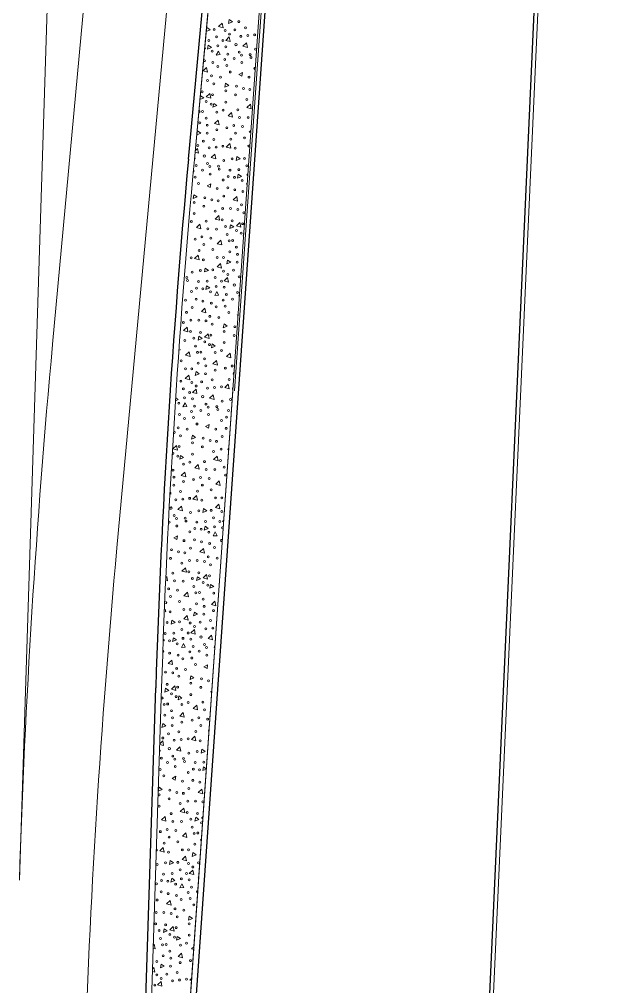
# Model space of a CAD drawing. Extents: x 2536801 to 2538856, y 7112140 to 7131569.
# Drawn here: x 2537981.7 to 2538083.8, y 7117388.7 to 7117552.3 of the extents above; entities that cross this region are included whole.
import ezdxf

# ---------------------------------------------------------------- set-up
doc = ezdxf.new("R2010")
doc.units = 0
doc.header["$LTSCALE"] = 100
doc.header["$MEASUREMENT"] = 0
for name, color, linetype, lineweight in [('D_BOC_FR', 3, 'Continuous', 13), ('D_CTB_1', 2, 'Continuous', 0), ('D_EOS_FR', 3, 'Continuous', 30), ('D_EOS_ML', 7, 'Continuous', 30), ('D_EOS_RMP', 1, 'Continuous', 30), ('D_EOT_ML', 7, 'Continuous', 13), ('D_EOT_RMP', 1, 'Continuous', 13), ('D_FOC_FR', 3, 'Continuous', 30), ('D_RIPRAP_1', 7, 'Continuous', 0)]:
    doc.layers.add(name, color=color, linetype=linetype, lineweight=lineweight)

msp = doc.modelspace()

# ---------------------------------------------------------------- linework, layer by layer
at = {"layer": 'D_BOC_FR', "lineweight": 0}
for p, q in [((2538083.83, 7117875.88), (2538057.12, 7117282.91)), ((2538018.07, 7117489.44), (2538036.5, 7117753.67))]:
    msp.add_line(p, q, dxfattribs=at)
at = {"layer": 'D_CTB_1', "linetype": 'Continuous', "lineweight": 0, "ltscale": 0.025}
for p, q in [((2538011.26, 7117528.57), (2538021.48, 7117639.41)), ((2538004.86, 7117304.67), (2538017.74, 7117489.45)), ((2538004.15, 7117389.83), (2538005.73, 7117439.2))]:
    msp.add_line(p, q, dxfattribs=at)
msp.add_arc((2539495.97, 7117391.72), 1491, 174.73388, 178.17507, dxfattribs=at)
at = {"layer": 'D_EOS_FR'}
msp.add_line((2538005.86, 7117304.6), (2538037.16, 7117753.62), dxfattribs=at)
at = {"layer": 'D_EOS_ML'}
msp.add_line((2537982.49, 7116741.41), (2538004.73, 7117439.23), dxfattribs=at)
at = {"layer": 'D_EOS_RMP'}
msp.add_line((2538010.27, 7117528.66), (2538035.64, 7117803.97), dxfattribs=at)
msp.add_arc((2539495.97, 7117391.72), 1492, 174.73388, 178.17507, dxfattribs=at)
at = {"layer": 'D_EOT_ML'}
msp.add_line((2537981.68, 7117406.69), (2538027.34, 7118839.83), dxfattribs=at)
at = {"layer": 'D_EOT_RMP'}
for p, q in [((2537987.29, 7117497.32), (2538015.73, 7117805.81)), ((2537998.18, 7117462.91), (2538029.67, 7117804.52))]:
    msp.add_line(p, q, dxfattribs=at)
at = {"layer": 'D_EOT_RMP', "extrusion": (0, 0, -1)}
msp.add_arc((-2539492.91, 7117358.54), 1512, 1.82493, 5.26612, dxfattribs=at)
at = {"layer": 'D_EOT_RMP'}
msp.add_arc((2539491.85, 7117325.24), 1500, 174.73388, 178.17507, dxfattribs=at)
at = {"layer": 'D_FOC_FR'}
msp.add_line((2538083.17, 7117875.91), (2538056.45, 7117282.94), dxfattribs=at)
at = {"layer": 'D_RIPRAP_1', "color": 7, "linetype": 'Continuous', "lineweight": 0}
for p, q in [((2538018.76, 7117542.95), (2538019.38, 7117543.32)), ((2538019.38, 7117543.32), (2538019.3, 7117542.69)), ((2538019.3, 7117542.69), (2538018.76, 7117542.95)), ((2538013.41, 7117524.1), (2538014.03, 7117524.46)), ((2538013.94, 7117523.83), (2538013.41, 7117524.1)), ((2538014.03, 7117524.46), (2538013.94, 7117523.83)), ((2538018.49, 7117502.27), (2538018.64, 7117502.36)), ((2538018.63, 7117502.21), (2538018.49, 7117502.27)), ((2538013.13, 7117483.42), (2538013.75, 7117483.78)), ((2538013.67, 7117483.16), (2538013.13, 7117483.42)), ((2538013.75, 7117483.78), (2538013.67, 7117483.16)), ((2538007.78, 7117464.56), (2538008.4, 7117464.93)), ((2538008.4, 7117464.93), (2538008.31, 7117464.3)), ((2538008.31, 7117464.3), (2538007.78, 7117464.56)), ((2538012.86, 7117442.74), (2538013.48, 7117443.1)), ((2538013.4, 7117442.48), (2538012.86, 7117442.74)), ((2538013.48, 7117443.1), (2538013.4, 7117442.48)), ((2538007.51, 7117423.88), (2538008.12, 7117424.25)), ((2538008.04, 7117423.62), (2538007.51, 7117423.88)), ((2538008.12, 7117424.25), (2538008.04, 7117423.62))]:
    msp.add_line(p, q, dxfattribs=at)
at = {"layer": 'D_RIPRAP_1', "color": 7, "lineweight": 0, "flags": 128}
for points in [[(2538036.64, 7117803.88), (2538021.48, 7117639.41), (2538011.26, 7117528.57)], [(2538004.86, 7117304.67), (2538036.17, 7117753.69)], [(2538005.73, 7117439.2), (2538004.15, 7117389.83), (2537997.78, 7117189.93), (2537996.19, 7117139.9), (2537996.14, 7117138.41), (2537983.49, 7116741.37)]]:
    msp.add_lwpolyline(points, dxfattribs=at)
at = {"layer": 'D_RIPRAP_1', "color": 7, "linetype": 'Continuous', "lineweight": 0, "flags": 128}
for points in [[(2538016.11, 7117550.87), (2538015.36, 7117551.08), (2538015.95, 7117551.65)], [(2538017.05, 7117551.59), (2538017.17, 7117552.25), (2538017.71, 7117551.87)], [(2538017.32, 7117548.51), (2538016.58, 7117548.72), (2538017.17, 7117549.3)], [(2538020.23, 7117547.54), (2538019.48, 7117547.76), (2538020.07, 7117548.33)], [(2538013.49, 7117547.24), (2538013.61, 7117547.9), (2538014.15, 7117547.53)], [(2538015.63, 7117546.31), (2538014.97, 7117546.25), (2538015.34, 7117546.93)], [(2538013.49, 7117543.35), (2538012.74, 7117543.56), (2538013.33, 7117544.13)], [(2538016.43, 7117540.81), (2538016.55, 7117541.47), (2538017.09, 7117541.09)], [(2538014.02, 7117538.97), (2538013.27, 7117539.18), (2538013.86, 7117539.75)], [(2538014.41, 7117537.41), (2538014.53, 7117538.07), (2538015.07, 7117537.7)], [(2538020.89, 7117537.15), (2538020.14, 7117537.36), (2538020.73, 7117537.93)], [(2538015.43, 7117534.45), (2538014.68, 7117534.67), (2538015.27, 7117535.24)], [(2538017.72, 7117535.73), (2538016.97, 7117535.94), (2538017.56, 7117536.52)], [(2538011.69, 7117532.74), (2538011.81, 7117533.4), (2538012.35, 7117533.02)], [(2538017.41, 7117530.47), (2538016.66, 7117530.69), (2538017.25, 7117531.26)], [(2538014.87, 7117528.69), (2538014.12, 7117528.9), (2538014.71, 7117529.47)], [(2538018.33, 7117528.4), (2538018.45, 7117529.06), (2538019, 7117528.68)], [(2538018.57, 7117525.42), (2538018.69, 7117526.08), (2538019.24, 7117525.7)], [(2538011.07, 7117521.96), (2538011.19, 7117522.62), (2538011.74, 7117522.24)], [(2538018.58, 7117521.53), (2538017.83, 7117521.74), (2538018.42, 7117522.31)], [(2538015.54, 7117518.29), (2538014.79, 7117518.5), (2538015.38, 7117519.08)], [(2538012.37, 7117516.87), (2538011.62, 7117517.09), (2538012.21, 7117517.66)], [(2538017.28, 7117516.89), (2538017.4, 7117517.55), (2538017.94, 7117517.17)], [(2538019.11, 7117517.15), (2538018.36, 7117517.36), (2538018.95, 7117517.93)], [(2538015.89, 7117514.12), (2538015.14, 7117514.34), (2538015.73, 7117514.91)], [(2538012.05, 7117511.62), (2538011.3, 7117511.83), (2538011.89, 7117512.4)], [(2538015.84, 7117510.19), (2538015.09, 7117510.4), (2538015.68, 7117510.98)], [(2538016.77, 7117510.91), (2538016.89, 7117511.57), (2538017.44, 7117511.19)], [(2538012.97, 7117509.55), (2538013.1, 7117510.21), (2538013.64, 7117509.83)], [(2538017.05, 7117507.83), (2538016.3, 7117508.04), (2538016.89, 7117508.62)], [(2538013.22, 7117506.57), (2538013.34, 7117507.23), (2538013.88, 7117506.85)], [(2538015.36, 7117505.63), (2538014.7, 7117505.57), (2538015.07, 7117506.25)], [(2538013.22, 7117502.67), (2538012.47, 7117502.88), (2538013.06, 7117503.46)], [(2538016.16, 7117500.13), (2538016.28, 7117500.79), (2538016.82, 7117500.41)], [(2538010.18, 7117499.43), (2538009.43, 7117499.65), (2538010.02, 7117500.22)], [(2538013.75, 7117498.29), (2538013, 7117498.5), (2538013.59, 7117499.08)], [(2538011.92, 7117498.03), (2538012.04, 7117498.69), (2538012.58, 7117498.31)], [(2538010.53, 7117495.27), (2538009.79, 7117495.48), (2538010.37, 7117496.05)], [(2538014.14, 7117496.74), (2538014.26, 7117497.4), (2538014.8, 7117497.02)], [(2538017.45, 7117495.05), (2538016.7, 7117495.26), (2538017.29, 7117495.84)], [(2538015.16, 7117493.77), (2538014.41, 7117493.99), (2538015, 7117494.56)], [(2538011.42, 7117492.06), (2538011.54, 7117492.72), (2538012.08, 7117492.34)], [(2538010.48, 7117491.33), (2538009.73, 7117491.55), (2538010.32, 7117492.12)], [(2538011.69, 7117488.98), (2538010.95, 7117489.19), (2538011.54, 7117489.76)], [(2538017.14, 7117489.79), (2538016.39, 7117490.01), (2538016.98, 7117490.58)], [(2538014.6, 7117488.01), (2538013.85, 7117488.22), (2538014.44, 7117488.8)], [(2538010.01, 7117486.78), (2538009.34, 7117486.72), (2538009.71, 7117487.4)], [(2538010.8, 7117481.28), (2538010.92, 7117481.94), (2538011.46, 7117481.56)], [(2538008.39, 7117479.43), (2538007.65, 7117479.65), (2538008.23, 7117480.22)], [(2538008.78, 7117477.88), (2538008.9, 7117478.54), (2538009.44, 7117478.16)], [(2538015.26, 7117477.61), (2538014.51, 7117477.82), (2538015.1, 7117478.4)], [(2538012.09, 7117476.2), (2538011.35, 7117476.41), (2538011.93, 7117476.98)], [(2538009.8, 7117474.92), (2538009.05, 7117475.13), (2538009.64, 7117475.7)], [(2538015.62, 7117473.44), (2538014.87, 7117473.66), (2538015.46, 7117474.23)], [(2538011.78, 7117470.94), (2538011.03, 7117471.15), (2538011.62, 7117471.72)], [(2538009.24, 7117469.15), (2538008.49, 7117469.37), (2538009.08, 7117469.94)], [(2538015.56, 7117469.51), (2538014.82, 7117469.72), (2538015.41, 7117470.3)], [(2538012.7, 7117468.87), (2538012.82, 7117469.53), (2538013.37, 7117469.15)], [(2538012.94, 7117465.89), (2538013.07, 7117466.55), (2538013.61, 7117466.17)], [(2538015.09, 7117464.95), (2538014.42, 7117464.9), (2538014.8, 7117465.58)], [(2538012.95, 7117461.99), (2538012.2, 7117462.2), (2538012.79, 7117462.78)], [(2538009.91, 7117458.76), (2538009.16, 7117458.97), (2538009.75, 7117459.54)], [(2538013.48, 7117457.61), (2538012.73, 7117457.82), (2538013.32, 7117458.4)], [(2538011.65, 7117457.35), (2538011.77, 7117458.01), (2538012.31, 7117457.63)], [(2538013.86, 7117456.06), (2538013.99, 7117456.72), (2538014.53, 7117456.34)], [(2538010.26, 7117454.59), (2538009.51, 7117454.8), (2538010.1, 7117455.37)], [(2538014.89, 7117453.1), (2538014.14, 7117453.31), (2538014.73, 7117453.88)], [(2538011.14, 7117451.38), (2538011.27, 7117452.04), (2538011.81, 7117451.66)], [(2538007.34, 7117450.01), (2538007.47, 7117450.67), (2538008.01, 7117450.29)], [(2538010.21, 7117450.66), (2538009.46, 7117450.87), (2538010.05, 7117451.44)], [(2538011.42, 7117448.3), (2538010.67, 7117448.51), (2538011.26, 7117449.08)], [(2538007.59, 7117447.03), (2538007.71, 7117447.69), (2538008.25, 7117447.31)], [(2538009.73, 7117446.1), (2538009.07, 7117446.04), (2538009.44, 7117446.72)], [(2538014.33, 7117447.33), (2538013.58, 7117447.54), (2538014.17, 7117448.12)], [(2538007.59, 7117443.14), (2538006.84, 7117443.35), (2538007.43, 7117443.92)], [(2538010.53, 7117440.6), (2538010.65, 7117441.26), (2538011.19, 7117440.88)], [(2538006.29, 7117438.5), (2538006.41, 7117439.16), (2538006.95, 7117438.78)], [(2538008.12, 7117438.76), (2538007.37, 7117438.97), (2538007.96, 7117439.54)], [(2538008.51, 7117437.2), (2538008.63, 7117437.86), (2538009.17, 7117437.48)], [(2538011.82, 7117435.52), (2538011.07, 7117435.73), (2538011.66, 7117436.3)], [(2538009.53, 7117434.24), (2538008.78, 7117434.45), (2538009.37, 7117435.03)], [(2538005.79, 7117432.52), (2538005.91, 7117433.18), (2538006.45, 7117432.8)], [(2538011.51, 7117430.26), (2538010.76, 7117430.47), (2538011.35, 7117431.05)], [(2538008.97, 7117428.48), (2538008.22, 7117428.69), (2538008.81, 7117429.26)], [(2538012.43, 7117428.19), (2538012.55, 7117428.85), (2538013.09, 7117428.47)], [(2538005.17, 7117421.74), (2538005.29, 7117422.4), (2538005.83, 7117422.02)], [(2538012.68, 7117421.31), (2538011.93, 7117421.53), (2538012.52, 7117422.1)], [(2538006.46, 7117416.66), (2538005.72, 7117416.87), (2538006.3, 7117417.45)], [(2538009.63, 7117418.08), (2538008.89, 7117418.29), (2538009.47, 7117418.86)], [(2538011.37, 7117416.67), (2538011.5, 7117417.33), (2538012.04, 7117416.96)], [(2538009.99, 7117413.91), (2538009.24, 7117414.12), (2538009.83, 7117414.7)], [(2538006.15, 7117411.4), (2538005.4, 7117411.62), (2538005.99, 7117412.19)], [(2538009.94, 7117409.98), (2538009.19, 7117410.19), (2538009.78, 7117410.76)], [(2538010.87, 7117410.7), (2538010.99, 7117411.36), (2538011.54, 7117410.98)], [(2538007.07, 7117409.34), (2538007.19, 7117410), (2538007.74, 7117409.62)], [(2538011.15, 7117407.62), (2538010.4, 7117407.83), (2538010.99, 7117408.4)], [(2538007.31, 7117406.35), (2538007.44, 7117407.01), (2538007.98, 7117406.63)], [(2538009.46, 7117405.42), (2538008.79, 7117405.36), (2538009.17, 7117406.04)], [(2538007.32, 7117402.46), (2538006.57, 7117402.67), (2538007.16, 7117403.24)], [(2538010.25, 7117399.92), (2538010.38, 7117400.58), (2538010.92, 7117400.2)], [(2538006.02, 7117397.82), (2538006.14, 7117398.48), (2538006.68, 7117398.1)], [(2538007.85, 7117398.08), (2538007.1, 7117398.29), (2538007.69, 7117398.86)], [(2538008.24, 7117396.52), (2538008.36, 7117397.18), (2538008.9, 7117396.8)], [(2538009.26, 7117393.56), (2538008.51, 7117393.77), (2538009.1, 7117394.35)], [(2538005.52, 7117391.84), (2538005.64, 7117392.5), (2538006.18, 7117392.13)], [(2538005.79, 7117388.76), (2538005.05, 7117388.98), (2538005.63, 7117389.55)]]:
    msp.add_lwpolyline(points, close=True, dxfattribs=at)
for points in [[(2538013.27, 7117550.36), (2538013.37, 7117550.89), (2538013.91, 7117550.51), (2538013.26, 7117550.23)], [(2538012.2, 7117538.78), (2538012.31, 7117539.37), (2538012.85, 7117538.99), (2538012.2, 7117538.71)], [(2538020.79, 7117533.11), (2538020.5, 7117533.19), (2538020.81, 7117533.49)], [(2538011.4, 7117530.04), (2538011.81, 7117530.44), (2538011.97, 7117529.65), (2538011.38, 7117529.82)], [(2538020.52, 7117529.24), (2538020.45, 7117529.26), (2538020.52, 7117529.33)], [(2538020.18, 7117524.44), (2538020.05, 7117524.43), (2538020.2, 7117524.7)], [(2538019.57, 7117515.62), (2538019.49, 7117515.59), (2538019.61, 7117516.21)], [(2538008.2, 7117488.22), (2538008.52, 7117487.99), (2538008.17, 7117487.84)], [(2538016.2, 7117467.32), (2538016.03, 7117467.37), (2538016.21, 7117467.54)], [(2538006.59, 7117458.07), (2538006.74, 7117457.34), (2538006.56, 7117457.39)], [(2538006.33, 7117452.51), (2538006.42, 7117452.08), (2538006.32, 7117452.11)], [(2538005.42, 7117429.76), (2538005.91, 7117430.23), (2538006.07, 7117429.44), (2538005.42, 7117429.63)], [(2538013.28, 7117425.47), (2538012.67, 7117425.21), (2538012.79, 7117425.87), (2538013.28, 7117425.53)], [(2538012.7, 7117417.08), (2538012.46, 7117417.15), (2538012.72, 7117417.4)], [(2538004.34, 7117395.71), (2538004.47, 7117395.84), (2538004.63, 7117395.05), (2538004.32, 7117395.14)], [(2538011.15, 7117394.95), (2538010.8, 7117395.05), (2538011.19, 7117395.43)], [(2538004.21, 7117391.71), (2538004.42, 7117391.91), (2538004.58, 7117391.12), (2538004.2, 7117391.23)], [(2538010.79, 7117389.71), (2538010.49, 7117389.79), (2538010.82, 7117390.12)]]:
    msp.add_lwpolyline(points, dxfattribs=at)
at = {"layer": 'D_RIPRAP_1', "color": 7, "linetype": 'Continuous', "lineweight": 0}
for centre, radius in [((2538018.77, 7117551.89), 0.163), ((2538014.63, 7117550.59), 0.163), ((2538016.46, 7117550.39), 0.163), ((2538017.19, 7117549.8), 0.163), ((2538018.13, 7117550.52), 0.163), ((2538019.9, 7117550.83), 0.163), ((2538021.46, 7117549.66), 0.163), ((2538013.69, 7117548.69), 0.163), ((2538015.03, 7117549.31), 0.163), ((2538016.1, 7117548.7), 0.163), ((2538018.29, 7117548.01), 0.199), ((2538019.12, 7117549.41), 0.163), ((2538020.3, 7117549.54), 0.163), ((2538014.27, 7117546.88), 0.163), ((2538015.24, 7117547.8), 0.163), ((2538016.58, 7117547.64), 0.163), ((2538016.94, 7117546.41), 0.163), ((2538018.86, 7117546.75), 0.163), ((2538021.58, 7117547.25), 0.163), ((2538012.99, 7117545.29), 0.163), ((2538014.4, 7117544.97), 0.163), ((2538016.39, 7117545.49), 0.163), ((2538017.98, 7117545.64), 0.163), ((2538019.23, 7117546.24), 0.163), ((2538019.3, 7117544.98), 0.163), ((2538020.69, 7117546.31), 0.163), ((2538020.84, 7117545.82), 0.163), ((2538015.21, 7117544.32), 0.163), ((2538016.75, 7117544.47), 0.163), ((2538017.34, 7117543.38), 0.163), ((2538013.5, 7117541.95), 0.163), ((2538014.17, 7117542.72), 0.163), ((2538015.66, 7117542.51), 0.163), ((2538020.5, 7117542.5), 0.163), ((2538012.58, 7117540.02), 0.163), ((2538014.55, 7117541.39), 0.163), ((2538016.57, 7117540.19), 0.163), ((2538018.38, 7117540.97), 0.163), ((2538019.58, 7117540.59), 0.163), ((2538020.65, 7117540.44), 0.163), ((2538013.28, 7117538.41), 0.163), ((2538014.34, 7117539.54), 0.163), ((2538016.59, 7117538.28), 0.163), ((2538018.24, 7117539.51), 0.163), ((2538020.12, 7117538.71), 0.163), ((2538012.65, 7117536.69), 0.163), ((2538014.09, 7117537.93), 0.163), ((2538015.07, 7117536.6), 0.163), ((2538016.11, 7117536.93), 0.163), ((2538018.62, 7117537), 0.163), ((2538013.28, 7117535.56), 0.163), ((2538018.88, 7117535.7), 0.163), ((2538020.35, 7117535.66), 0.163), ((2538012.17, 7117534.8), 0.163), ((2538013.45, 7117534.36), 0.163), ((2538015.04, 7117533.62), 0.163), ((2538016.77, 7117533.96), 0.163), ((2538017.91, 7117534.33), 0.163), ((2538019.41, 7117534.14), 0.163), ((2538012.78, 7117531.66), 0.163), ((2538013.41, 7117533.03), 0.163), ((2538014.55, 7117531.97), 0.163), ((2538017.41, 7117532.03), 0.163), ((2538018.24, 7117533.05), 0.163), ((2538019.73, 7117532.22), 0.163), ((2538011.83, 7117530.94), 0.163), ((2538013.76, 7117530.55), 0.163), ((2538014.94, 7117530.69), 0.163), ((2538016.1, 7117530.81), 0.163), ((2538018.14, 7117530.48), 0.163), ((2538012.94, 7117529.15), 0.199), ((2538016.22, 7117528.4), 0.163), ((2538017.63, 7117528.67), 0.163), ((2538019.72, 7117528.77), 0.163), ((2538011.59, 7117527.55), 0.163), ((2538012.62, 7117526.79), 0.163), ((2538013.5, 7117527.89), 0.163), ((2538013.87, 7117527.38), 0.163), ((2538015.33, 7117527.45), 0.163), ((2538015.48, 7117526.96), 0.163), ((2538017.29, 7117526.79), 0.163), ((2538018.77, 7117526.86), 0.163), ((2538020.12, 7117527.49), 0.163), ((2538011.39, 7117525.61), 0.163), ((2538013.94, 7117526.12), 0.163), ((2538016.14, 7117525.11), 0.163), ((2538016.99, 7117525.68), 0.163), ((2538018.04, 7117525.56), 0.163), ((2538011.98, 7117524.52), 0.163), ((2538015.14, 7117523.65), 0.163), ((2538016.91, 7117523.78), 0.163), ((2538018.08, 7117523.47), 0.163), ((2538019.36, 7117525.05), 0.163), ((2538013.03, 7117522.12), 0.163), ((2538016.22, 7117522.4), 0.163), ((2538019.48, 7117523.15), 0.163), ((2538011.21, 7117521.33), 0.163), ((2538012.88, 7117520.66), 0.163), ((2538014.22, 7117521.74), 0.163), ((2538015.3, 7117521.59), 0.163), ((2538016.05, 7117520.27), 0.163), ((2538017.37, 7117520.28), 0.163), ((2538019.25, 7117520.9), 0.163), ((2538011.23, 7117519.42), 0.163), ((2538014.76, 7117519.85), 0.163), ((2538018.59, 7117520.13), 0.163), ((2538019.64, 7117519.57), 0.163), ((2538010.75, 7117518.07), 0.163), ((2538013.27, 7117518.15), 0.163), ((2538015.98, 7117518.36), 0.163), ((2538016.55, 7117517.24), 0.163), ((2538017.67, 7117518.2), 0.163), ((2538019.43, 7117517.72), 0.163), ((2538012.55, 7117515.48), 0.163), ((2538013.52, 7117516.84), 0.163), ((2538014.05, 7117515.29), 0.163), ((2538014.99, 7117516.8), 0.163), ((2538016.8, 7117515.89), 0.163), ((2538018.37, 7117516.59), 0.163), ((2538019.17, 7117516.11), 0.163), ((2538011.42, 7117515.11), 0.163), ((2538012.88, 7117514.2), 0.163), ((2538017.15, 7117514.81), 0.163), ((2538017.74, 7117514.87), 0.163), ((2538018.36, 7117513.74), 0.163), ((2538012.05, 7117513.17), 0.163), ((2538014.38, 7117513.37), 0.163), ((2538015.13, 7117512.01), 0.163), ((2538016.17, 7117512.01), 0.163), ((2538017.26, 7117512.97), 0.163), ((2538018.54, 7117512.54), 0.163), ((2538010.74, 7117511.95), 0.163), ((2538012.78, 7117511.62), 0.163), ((2538018.5, 7117511.21), 0.163), ((2538010.87, 7117509.54), 0.163), ((2538012.27, 7117509.81), 0.163), ((2538014.36, 7117509.91), 0.163), ((2538016.18, 7117509.71), 0.163), ((2538016.92, 7117509.12), 0.163), ((2538017.86, 7117509.84), 0.163), ((2538018.85, 7117508.73), 0.163), ((2538009.97, 7117508.6), 0.163), ((2538010.12, 7117508.11), 0.163), ((2538011.94, 7117507.93), 0.163), ((2538013.41, 7117508.01), 0.163), ((2538014.76, 7117508.64), 0.163), ((2538014.97, 7117507.12), 0.163), ((2538015.83, 7117508.02), 0.163), ((2538018.02, 7117507.33), 0.199), ((2538010.79, 7117506.26), 0.163), ((2538011.63, 7117506.83), 0.163), ((2538012.68, 7117506.71), 0.163), ((2538014, 7117506.2), 0.163), ((2538016.3, 7117506.96), 0.163), ((2538016.67, 7117505.73), 0.163), ((2538018.58, 7117506.07), 0.163), ((2538009.78, 7117504.79), 0.163), ((2538011.55, 7117504.93), 0.163), ((2538012.72, 7117504.61), 0.163), ((2538014.13, 7117504.29), 0.163), ((2538016.12, 7117504.81), 0.163), ((2538017.71, 7117504.96), 0.163), ((2538009.94, 7117502.73), 0.163), ((2538010.87, 7117503.54), 0.163), ((2538014.93, 7117503.64), 0.163), ((2538016.48, 7117503.79), 0.163), ((2538017.07, 7117502.7), 0.163), ((2538009.4, 7117501), 0.163), ((2538010.69, 7117501.42), 0.163), ((2538012.01, 7117501.42), 0.163), ((2538013.23, 7117501.28), 0.163), ((2538013.89, 7117502.05), 0.163), ((2538014.28, 7117500.71), 0.163), ((2538015.39, 7117501.83), 0.163), ((2538010.62, 7117499.51), 0.163), ((2538012.31, 7117499.34), 0.163), ((2538016.3, 7117499.51), 0.163), ((2538018.11, 7117500.3), 0.163), ((2538009.64, 7117497.95), 0.163), ((2538011.19, 7117498.38), 0.163), ((2538013.01, 7117497.73), 0.163), ((2538014.07, 7117498.86), 0.163), ((2538016.31, 7117497.6), 0.163), ((2538017.97, 7117498.83), 0.163), ((2538011.44, 7117497.03), 0.163), ((2538011.79, 7117495.96), 0.163), ((2538012.38, 7117496.01), 0.163), ((2538013.81, 7117497.26), 0.163), ((2538014.8, 7117495.92), 0.163), ((2538015.84, 7117496.25), 0.163), ((2538009.02, 7117494.51), 0.163), ((2538011.9, 7117494.12), 0.163), ((2538013, 7117494.88), 0.163), ((2538009.78, 7117493.15), 0.163), ((2538010.81, 7117493.15), 0.163), ((2538013.18, 7117493.68), 0.163), ((2538014.77, 7117492.95), 0.163), ((2538016.5, 7117493.28), 0.163), ((2538017.64, 7117493.65), 0.163), ((2538009, 7117491.06), 0.163), ((2538010.83, 7117490.86), 0.163), ((2538012.5, 7117490.99), 0.163), ((2538013.14, 7117492.35), 0.163), ((2538014.27, 7117491.29), 0.163), ((2538017.14, 7117491.35), 0.163), ((2538009.4, 7117489.78), 0.163), ((2538010.47, 7117489.17), 0.163), ((2538011.56, 7117490.27), 0.163), ((2538013.49, 7117489.88), 0.163), ((2538014.67, 7117490.01), 0.163), ((2538015.83, 7117490.13), 0.163), ((2538009.61, 7117488.27), 0.163), ((2538010.95, 7117488.11), 0.163), ((2538012.66, 7117488.47), 0.199), ((2538015.95, 7117487.72), 0.163), ((2538017.35, 7117487.99), 0.163), ((2538008.64, 7117487.34), 0.163), ((2538010.76, 7117485.95), 0.163), ((2538011.31, 7117486.87), 0.163), ((2538012.35, 7117486.11), 0.163), ((2538013.23, 7117487.21), 0.163), ((2538013.6, 7117486.7), 0.163), ((2538015.06, 7117486.77), 0.163), ((2538015.21, 7117486.29), 0.163), ((2538017.02, 7117486.11), 0.163), ((2538008.77, 7117485.44), 0.163), ((2538009.58, 7117484.79), 0.163), ((2538011.12, 7117484.93), 0.163), ((2538013.67, 7117485.44), 0.163), ((2538015.87, 7117484.44), 0.163), ((2538016.72, 7117485), 0.163), ((2538008.54, 7117483.19), 0.163), ((2538010.03, 7117482.98), 0.163), ((2538011.71, 7117483.84), 0.163), ((2538014.87, 7117482.97), 0.163), ((2538016.64, 7117483.11), 0.163), ((2538008.92, 7117481.85), 0.163), ((2538012.75, 7117481.44), 0.163), ((2538013.95, 7117481.06), 0.163), ((2538015.02, 7117480.91), 0.163), ((2538015.95, 7117481.72), 0.163), ((2538008.71, 7117480.01), 0.163), ((2538010.94, 7117480.65), 0.163), ((2538012.61, 7117479.98), 0.163), ((2538015.77, 7117479.59), 0.163), ((2538008.46, 7117478.4), 0.163), ((2538010.96, 7117478.74), 0.163), ((2538014.49, 7117479.18), 0.163), ((2538015.7, 7117477.68), 0.163), ((2538007.65, 7117476.03), 0.163), ((2538009.45, 7117477.06), 0.163), ((2538010.48, 7117477.4), 0.163), ((2538012.99, 7117477.47), 0.163), ((2538013.25, 7117476.16), 0.163), ((2538014.72, 7117476.12), 0.163), ((2538016.28, 7117476.56), 0.163), ((2538007.82, 7117474.83), 0.163), ((2538011.14, 7117474.43), 0.163), ((2538012.28, 7117474.8), 0.163), ((2538013.78, 7117474.61), 0.163), ((2538016.52, 7117475.21), 0.163), ((2538007.78, 7117473.5), 0.163), ((2538009.41, 7117474.09), 0.163), ((2538012.61, 7117473.52), 0.163), ((2538008.92, 7117472.44), 0.163), ((2538009.32, 7117471.15), 0.163), ((2538010.47, 7117471.27), 0.163), ((2538011.78, 7117472.49), 0.163), ((2538014.1, 7117472.69), 0.163), ((2538014.86, 7117471.33), 0.163), ((2538015.9, 7117471.33), 0.163), ((2538008.13, 7117471.02), 0.163), ((2538012.51, 7117470.94), 0.163), ((2538007.87, 7117468.36), 0.163), ((2538008.24, 7117467.85), 0.163), ((2538009.7, 7117467.92), 0.163), ((2538010.59, 7117468.86), 0.163), ((2538012, 7117469.14), 0.163), ((2538014.09, 7117469.24), 0.163), ((2538014.49, 7117467.96), 0.163), ((2538015.91, 7117469.04), 0.163), ((2538008.31, 7117466.59), 0.163), ((2538009.85, 7117467.43), 0.163), ((2538011.66, 7117467.26), 0.163), ((2538013.14, 7117467.33), 0.163), ((2538014.69, 7117466.45), 0.163), ((2538015.56, 7117467.34), 0.163), ((2538010.51, 7117465.58), 0.163), ((2538011.36, 7117466.15), 0.163), ((2538012.41, 7117466.03), 0.163), ((2538013.73, 7117465.52), 0.163), ((2538009.51, 7117464.11), 0.163), ((2538011.28, 7117464.25), 0.163), ((2538012.45, 7117463.93), 0.163), ((2538013.85, 7117463.61), 0.163), ((2538014.66, 7117462.96), 0.163), ((2538007.4, 7117462.58), 0.163), ((2538008.59, 7117462.2), 0.163), ((2538009.67, 7117462.05), 0.163), ((2538010.59, 7117462.86), 0.163), ((2538013.62, 7117461.37), 0.163), ((2538007.25, 7117461.12), 0.163), ((2538009.13, 7117460.32), 0.163), ((2538010.42, 7117460.74), 0.163), ((2538011.74, 7117460.74), 0.163), ((2538012.96, 7117460.6), 0.163), ((2538014.01, 7117460.03), 0.163), ((2538015.11, 7117461.15), 0.163), ((2538007.64, 7117458.61), 0.163), ((2538010.35, 7117458.83), 0.163), ((2538012.04, 7117458.66), 0.163), ((2538013.8, 7117458.18), 0.163), ((2538007.89, 7117457.31), 0.163), ((2538009.36, 7117457.27), 0.163), ((2538010.92, 7117457.7), 0.163), ((2538012.74, 7117457.05), 0.163), ((2538013.54, 7117456.58), 0.163), ((2538006.92, 7117455.94), 0.163), ((2538008.42, 7117455.75), 0.163), ((2538011.17, 7117456.35), 0.163), ((2538011.52, 7117455.28), 0.163), ((2538012.11, 7117455.34), 0.163), ((2538014.53, 7117455.24), 0.163), ((2538007.25, 7117454.66), 0.163), ((2538008.75, 7117453.83), 0.163), ((2538011.63, 7117453.44), 0.163), ((2538012.73, 7117454.2), 0.163), ((2538007.15, 7117452.09), 0.163), ((2538009.5, 7117452.47), 0.163), ((2538010.54, 7117452.48), 0.163), ((2538012.87, 7117451.67), 0.163), ((2538012.91, 7117453), 0.163), ((2538014.49, 7117452.27), 0.163), ((2538006.64, 7117450.28), 0.163), ((2538008.73, 7117450.38), 0.163), ((2538010.55, 7117450.18), 0.163), ((2538012.23, 7117450.31), 0.163), ((2538014, 7117450.61), 0.163), ((2538007.78, 7117448.47), 0.163), ((2538009.13, 7117449.1), 0.163), ((2538010.2, 7117448.49), 0.163), ((2538011.29, 7117449.59), 0.163), ((2538013.22, 7117449.2), 0.163), ((2538014.4, 7117449.33), 0.163), ((2538007.06, 7117447.17), 0.163), ((2538008.37, 7117446.66), 0.163), ((2538009.34, 7117447.59), 0.163), ((2538010.68, 7117447.43), 0.163), ((2538012.39, 7117447.79), 0.199), ((2538007.09, 7117445.08), 0.163), ((2538010.49, 7117445.28), 0.163), ((2538011.04, 7117446.2), 0.163), ((2538012.08, 7117445.43), 0.163), ((2538012.96, 7117446.53), 0.163), ((2538013.33, 7117446.02), 0.163), ((2538008.5, 7117444.76), 0.163), ((2538009.31, 7117444.11), 0.163), ((2538010.85, 7117444.26), 0.163), ((2538013.39, 7117444.76), 0.163), ((2538006.39, 7117441.89), 0.163), ((2538007.6, 7117441.74), 0.163), ((2538008.27, 7117442.51), 0.163), ((2538009.76, 7117442.3), 0.163), ((2538011.44, 7117443.17), 0.163), ((2538008.65, 7117441.18), 0.163), ((2538012.48, 7117440.76), 0.163), ((2538013.67, 7117440.38), 0.163), ((2538006.68, 7117439.81), 0.163), ((2538008.44, 7117439.33), 0.163), ((2538010.67, 7117439.98), 0.163), ((2538012.34, 7117439.3), 0.163), ((2538007.38, 7117438.2), 0.163), ((2538008.19, 7117437.72), 0.163), ((2538010.68, 7117438.06), 0.163), ((2538012.72, 7117436.79), 0.163), ((2538006.16, 7117436.42), 0.163), ((2538006.75, 7117436.48), 0.163), ((2538007.38, 7117435.35), 0.163), ((2538009.17, 7117436.38), 0.163), ((2538010.21, 7117436.72), 0.163), ((2538012.98, 7117435.48), 0.163), ((2538006.27, 7117434.58), 0.163), ((2538007.55, 7117434.15), 0.163), ((2538010.87, 7117433.75), 0.163), ((2538012.01, 7117434.12), 0.163), ((2538013.51, 7117433.93), 0.163), ((2538007.51, 7117432.82), 0.163), ((2538009.14, 7117433.41), 0.163), ((2538012.34, 7117432.84), 0.163), ((2538005.93, 7117430.73), 0.163), ((2538006.88, 7117431.45), 0.163), ((2538007.86, 7117430.34), 0.163), ((2538008.64, 7117431.76), 0.163), ((2538009.04, 7117430.48), 0.163), ((2538010.2, 7117430.6), 0.163), ((2538011.51, 7117431.82), 0.163), ((2538012.24, 7117430.26), 0.163), ((2538007.03, 7117428.94), 0.199), ((2538005.68, 7117427.34), 0.163), ((2538007.6, 7117427.68), 0.163), ((2538007.97, 7117427.17), 0.163), ((2538009.43, 7117427.24), 0.163), ((2538010.32, 7117428.18), 0.163), ((2538011.72, 7117428.46), 0.163), ((2538005.49, 7117425.4), 0.163), ((2538006.72, 7117426.57), 0.163), ((2538008.04, 7117425.91), 0.163), ((2538009.58, 7117426.75), 0.163), ((2538011.09, 7117425.47), 0.163), ((2538011.39, 7117426.58), 0.163), ((2538012.14, 7117425.35), 0.163), ((2538012.87, 7117426.65), 0.163), ((2538006.08, 7117424.31), 0.163), ((2538010.24, 7117424.9), 0.163), ((2538009.24, 7117423.44), 0.163), ((2538010.32, 7117422.19), 0.163), ((2538011.01, 7117423.57), 0.163), ((2538012.17, 7117423.25), 0.163), ((2538006.98, 7117420.44), 0.163), ((2538007.12, 7117421.91), 0.163), ((2538008.32, 7117421.52), 0.163), ((2538009.4, 7117421.37), 0.163), ((2538005.33, 7117419.21), 0.163), ((2538008.86, 7117419.64), 0.163), ((2538010.14, 7117420.06), 0.163), ((2538011.47, 7117420.07), 0.163), ((2538012.69, 7117419.92), 0.163), ((2538007.36, 7117417.93), 0.163), ((2538010.07, 7117418.15), 0.163), ((2538011.77, 7117417.98), 0.163), ((2538007.62, 7117416.63), 0.163), ((2538009.09, 7117416.59), 0.163), ((2538010.65, 7117417.02), 0.163), ((2538010.89, 7117415.67), 0.163), ((2538012.46, 7117416.37), 0.163), ((2538005.51, 7117414.89), 0.163), ((2538006.65, 7117415.26), 0.163), ((2538006.98, 7117413.98), 0.163), ((2538008.15, 7117415.08), 0.163), ((2538011.25, 7117414.6), 0.163), ((2538011.84, 7117414.66), 0.163), ((2538006.15, 7117412.96), 0.163), ((2538008.47, 7117413.15), 0.163), ((2538011.36, 7117412.76), 0.163), ((2538006.88, 7117411.41), 0.163), ((2538009.23, 7117411.79), 0.163), ((2538010.27, 7117411.8), 0.163), ((2538004.96, 7117409.33), 0.163), ((2538006.37, 7117409.6), 0.163), ((2538008.46, 7117409.7), 0.163), ((2538010.28, 7117409.5), 0.163), ((2538011.96, 7117409.63), 0.163), ((2538006.03, 7117407.72), 0.163), ((2538007.51, 7117407.8), 0.163), ((2538008.86, 7117408.42), 0.163), ((2538009.93, 7117407.81), 0.163), ((2538011.02, 7117408.91), 0.163), ((2538004.88, 7117406.05), 0.163), ((2538005.73, 7117406.61), 0.163), ((2538006.78, 7117406.49), 0.163), ((2538008.1, 7117405.99), 0.163), ((2538009.06, 7117406.91), 0.163), ((2538010.4, 7117406.75), 0.163), ((2538005.65, 7117404.72), 0.163), ((2538006.82, 7117404.4), 0.163), ((2538008.22, 7117404.08), 0.163), ((2538010.22, 7117404.6), 0.163), ((2538010.77, 7117405.52), 0.163), ((2538004.97, 7117403.33), 0.163), ((2538009.03, 7117403.43), 0.163), ((2538010.57, 7117403.58), 0.163), ((2538011.16, 7117402.49), 0.163), ((2538004.79, 7117401.2), 0.163), ((2538006.11, 7117401.21), 0.163), ((2538007.33, 7117401.06), 0.163), ((2538007.99, 7117401.83), 0.163), ((2538009.48, 7117401.62), 0.163), ((2538004.72, 7117399.29), 0.163), ((2538006.41, 7117399.13), 0.163), ((2538008.38, 7117400.5), 0.163), ((2538010.39, 7117399.3), 0.163), ((2538005.29, 7117398.17), 0.163), ((2538007.11, 7117397.52), 0.163), ((2538008.17, 7117398.65), 0.163), ((2538005.54, 7117396.82), 0.163), ((2538007.91, 7117397.04), 0.163), ((2538009.94, 7117396.04), 0.163), ((2538010.41, 7117397.39), 0.163), ((2538005.89, 7117395.75), 0.163), ((2538006.48, 7117395.8), 0.163), ((2538007.1, 7117394.67), 0.163), ((2538008.9, 7117395.71), 0.163), ((2538004.91, 7117392.94), 0.163), ((2538006, 7117393.91), 0.163), ((2538007.28, 7117393.47), 0.163), ((2538008.87, 7117392.73), 0.163), ((2538010.6, 7117393.07), 0.163), ((2538007.24, 7117392.14), 0.163), ((2538008.37, 7117391.08), 0.163), ((2538004.93, 7117390.65), 0.163), ((2538005.66, 7117390.05), 0.163), ((2538006.6, 7117390.77), 0.163), ((2538007.59, 7117389.66), 0.163), ((2538008.77, 7117389.8), 0.163), ((2538009.93, 7117389.92), 0.163), ((2538004.57, 7117388.95), 0.163)]:
    msp.add_circle(centre, radius, dxfattribs=at)
for centre, radius, start, end in [((2538012.96, 7117547.38), 0.163, 278.9207, 70.547), ((2538021.5, 7117543.97), 0.163, 70.8162, 281.2068), ((2538012.07, 7117536.64), 0.163, 243.5638, 105.9039), ((2538020.49, 7117530.86), 0.163, 28.6399, 323.3831), ((2538011.22, 7117528.79), 0.163, 287.47, 61.9977), ((2538011.03, 7117526.63), 0.163, 295.7544, 55.5715), ((2538020.32, 7117525.98), 0.163, 98.0357, 253.9873), ((2538018.96, 7117505.56), 0.163, 119.6157, 232.4073), ((2538008.7, 7117496.43), 0.163, 317.3326, 33.9933), ((2538018.35, 7117496.32), 0.163, 138.4068, 213.6162), ((2538017.97, 7117492.37), 0.163, 93.8914, 258.1316), ((2538017.87, 7117489.8), 0.163, 123.9329, 228.0901), ((2538007.87, 7117482.42), 0.163, 222.754, 128.5719), ((2538017.1, 7117479.6), 0.163, 101.9861, 250.037), ((2538007.65, 7117478.87), 0.163, 224.0332, 130.7339), ((2538007.15, 7117472.13), 0.163, 297.6976, 57.0696), ((2538007.31, 7117469.62), 0.199, 193.1605, 161.6066), ((2538007, 7117467.25), 0.163, 271.6082, 83.1589), ((2538016.03, 7117466.28), 0.163, 50.7464, 301.2766), ((2538015.85, 7117464.13), 0.163, 33.4415, 318.5816), ((2538006.42, 7117453.64), 0.163, 253.3899, 101.3772), ((2538006.31, 7117448.4), 0.163, 187.931, 166.8361), ((2538006, 7117447.29), 0.163, 302.134, 52.6331), ((2538005.92, 7117445.39), 0.163, 298.4536, 56.3135), ((2538014.79, 7117446.1), 0.163, 110.6748, 241.3483), ((2538014.6, 7117442.29), 0.163, 148.0156, 204.0074), ((2538005.56, 7117438.85), 0.163, 334.1622, 22.188), ((2538014.22, 7117438.5), 0.163, 95.6579, 256.3651), ((2538005.81, 7117437.5), 0.163, 210.247, 146.1031), ((2538013.83, 7117432.01), 0.163, 121.0903, 230.9327), ((2538005.32, 7117428.57), 0.163, 293.179, 63.1711), ((2538005.31, 7117421.12), 0.163, 190.9412, 165.409), ((2538012.46, 7117413.52), 0.163, 90.3979, 261.6251), ((2538004.84, 7117411.74), 0.163, 271.433, 84.9171), ((2538012.12, 7117407.12), 0.199, 122.5752, 229.4478), ((2538011.81, 7117404.75), 0.163, 76.1157, 275.9073)]:
    msp.add_arc(centre, radius, start, end, dxfattribs=at)
at = {"layer": 'D_RIPRAP_1', "color": 7, "lineweight": 0}
msp.add_arc((2539495.97, 7117391.72), 1491, 174.73388, 178.17507, dxfattribs=at)

doc.saveas('drawing.dxf')
